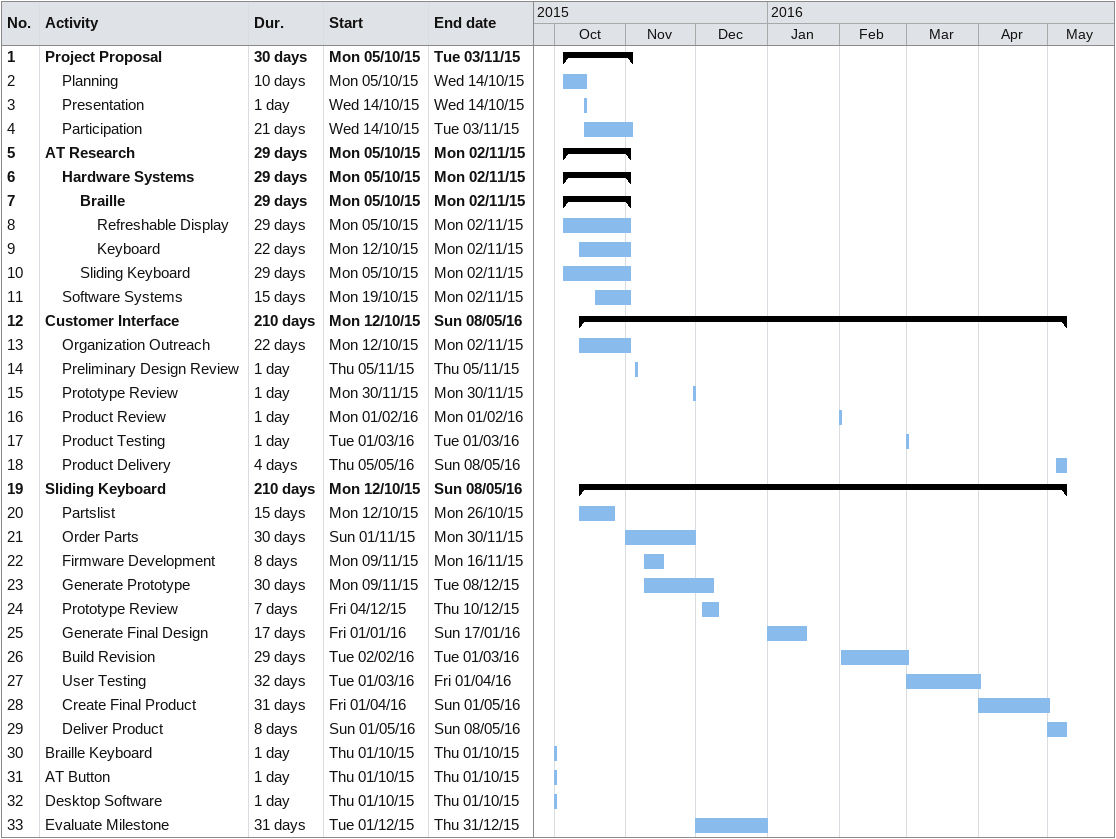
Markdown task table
| ID | Level | Task | Duration | Start | Finish |
|---|---|---|---|---|---|
| 1 | 1 | **Project Proposal** | 30d | 2015-10-05 | 2015-11-03 |
| 2 | 2 | Planning | 10d | 2015-10-05 | 2015-10-14 |
| 3 | 2 | Presentation | 1d | 2015-10-14 | 2015-10-14 |
| 4 | 2 | Participation | 21d | 2015-10-14 | 2015-11-03 |
| 5 | 1 | **AT Research** | 29d | 2015-10-05 | 2015-11-02 |
| 6 | 2 | **Hardware Systems** | 29d | 2015-10-05 | 2015-11-02 |
| 7 | 3 | **Braille** | 29d | 2015-10-05 | 2015-11-02 |
| 8 | 4 | Refreshable Display | 29d | 2015-10-05 | 2015-11-02 |
| 9 | 4 | Keyboard | 22d | 2015-10-12 | 2015-11-02 |
| 10 | 3 | Sliding Keyboard | 29d | 2015-10-05 | 2015-11-02 |
| 11 | 2 | Software Systems | 15d | 2015-10-19 | 2015-11-02 |
| 12 | 1 | **Customer Interface** | 210d | 2015-10-12 | 2016-05-08 |
| 13 | 2 | Organization Outreach | 22d | 2015-10-12 | 2015-11-02 |
| 14 | 2 | Preliminary Design Review | 1d | 2015-11-05 | 2015-11-05 |
| 15 | 2 | Prototype Review | 1d | 2015-11-30 | 2015-11-30 |
| 16 | 2 | Product Review | 1d | 2016-02-01 | 2016-02-01 |
| 17 | 2 | Product Testing | 1d | 2016-03-01 | 2016-03-01 |
| 18 | 2 | Product Delivery | 4d | 2016-05-05 | 2016-05-08 |
| 19 | 1 | **Sliding Keyboard** | 210d | 2015-10-12 | 2016-05-08 |
| 20 | 2 | Partslist | 15d | 2015-10-12 | 2015-10-26 |
| 21 | 2 | Order Parts | 30d | 2015-11-01 | 2015-11-30 |
| 22 | 2 | Firmware Development | 8d | 2015-11-09 | 2015-11-16 |
| 23 | 2 | Generate Prototype | 30d | 2015-11-09 | 2015-12-08 |
| 24 | 2 | Prototype Review | 7d | 2015-12-04 | 2015-12-10 |
| 25 | 2 | Generate Final Design | 17d | 2016-01-01 | 2016-01-17 |
| 26 | 2 | Build Revision | 29d | 2016-02-02 | 2016-03-01 |
| 27 | 2 | User Testing | 32d | 2016-03-01 | 2016-04-01 |
| 28 | 2 | Create Final Product | 31d | 2016-04-01 | 2016-05-01 |
| 29 | 2 | Deliver Product | 8d | 2016-05-01 | 2016-05-08 |
| 30 | 1 | Braille Keyboard | 1d | 2015-10-01 | 2015-10-01 |
| 31 | 1 | AT Button | 1d | 2015-10-01 | 2015-10-01 |
| 32 | 1 | Desktop Software | 1d | 2015-10-01 | 2015-10-01 |
| 33 | 1 | Evaluate Milestone | 31d | 2015-12-01 | 2015-12-31 |
